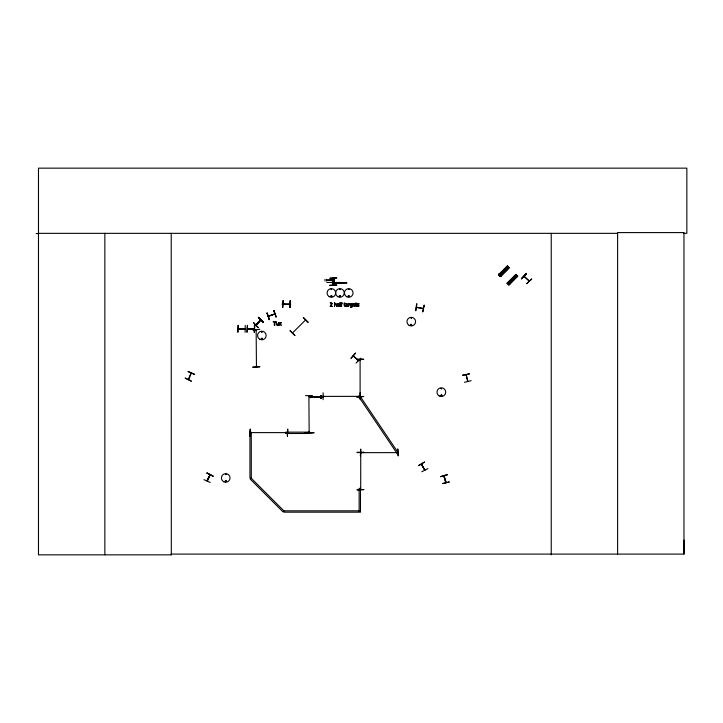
<?xml version="1.0" encoding="UTF-8"?>
<svg xmlns="http://www.w3.org/2000/svg" width="723" height="723" viewBox="0 0 723 723"><rect width="100%" height="100%" fill="white"/><g stroke="black" fill="none" stroke-linecap="round" stroke-linejoin="round"><path stroke-width="1.08" d="M683.47 233.339L686.85 233.339L686.85 168.152L38.482 168.152L38.482 554.848L171.315 554.848L171.224 554.089L683.967 554.089L684.066 540.108M310.483 397.216L310.492 396.611L321.979 396.692L321.97 397.298L309.625 397.514M353.439 355.888L358.31 360.714M523.967 276.43L529.1 280.886M256.421 329.796L256.421 330.565L256.177 329.796M308.884 432.634L309.119 431.866L309.128 432.634M360.325 359.512L360.09 360.289L360.09 359.521M360.361 396.493L360.361 395.888M360.669 452.598L360.669 453.366L360.425 452.607M360.741 452.743L360.705 489.579M226.064 474.36C224.871 475.535 225.947 472.932 225.956 474.604M225.251 481.175C226.489 479.765 225.938 482.584 225.323 481.283M226.389 481.175C224.645 483.199 225.35 479.186 226.317 481.021M261.184 338.735C262.919 336.719 262.214 340.732 261.247 338.897M261.455 338.635C262.485 340.406 262.006 336.981 261.491 338.942M331.839 296.294C330.818 294.713 331.089 297.361 331.676 296.466M331.993 296.331C329.986 293.954 331.884 298.753 331.694 295.635M339.53 296.069C340.723 297.795 339.855 294.36 339.638 296.466M348.161 296.014C350.004 298.463 348.594 293.547 348.287 296.647M349.155 296.276C347.808 294.623 349.082 297.966 348.965 295.815M411.622 318.039L410.908 317.948L411.577 318.21M410.827 324.735L411.613 325.187L411.071 324.5M411.92 325.034C409.76 322.377 411.071 326.841 411.586 325.395M268.305 316.177L274.885 313.99L268.369 316.412M415.58 310.673L416.665 303.85M415.861 310.718L416.918 303.895M422.801 311.794L424.22 305.025L422.783 311.794M446.109 482.467L444.184 475.879M256.141 329.941L256.457 366.769M309.155 432.49L308.884 395.716L308.838 396.367M360.054 359.665L360.063 360.19M360.361 360.19L360.361 359.656M360.352 396.421L359.376 396.412L360.117 396.132M467.917 381.392L466.163 374.803L467.636 381.41M207.537 480.533C205.305 481.898 210.926 474.143 209.598 475.246M210.14 474.857L207.203 481.093M358.509 360.479L353.312 355.987M274.758 313.981L268.369 316.15M305.395 320.153L292.589 332.86M421.536 464.22L424.717 470.122M422.096 464.555L421.753 463.967M424.699 469.498L424.925 470.004L421.392 464.193M331.062 289.164L331.658 289.625L331.143 289.11M339.602 289.164L340.117 289.679L339.837 289.028M339.349 295.834C339.738 298.644 341.455 294.261 339.331 296.014M441.744 395.617C441.382 393.764 440.452 396.484 441.636 395.671M188.17 371.423L194.496 374.207M188.351 379.376L190.98 373.222M191.306 373.176L188.622 379.494M207.022 472.95L213.14 476.195L207.013 472.978M207.266 481.12L210.185 474.812M210.239 482.467L203.922 479.656M287.356 432.887L286.624 432.896M323.127 396.132L323.823 396.123M360.777 452.39L361.473 452.381M283.109 303.931L283.805 303.931M260.108 320.425L260.642 319.873L255.834 324.844M260.741 320.172L256.059 325.115L260.813 320.036L260.153 320.379M416.502 307.203L423.298 308.495L416.43 307.51M441.608 388.829L441.012 388.378L441.636 388.739M441.816 395.852C442.015 393.195 439.674 396.529 441.654 395.915M250.375 432.616L251.143 432.607M250.447 432.616L287.374 432.616M251.053 432.878L250.375 432.851M287.284 432.878L286.679 432.616M323.796 396.394L323.145 396.403M397.026 452.67L397.767 452.625L360.922 452.661M254.189 329.028L247.393 328.956L248.116 328.658M290.022 304.175C268.983 303.768 297.045 304.573 289.39 303.895M263.208 322.359L258.509 317.28L263.244 322.322M260.759 320.09L256.132 324.934M351.026 358.201L355.599 353.005L351.062 358.237M356.059 363.082L360.904 358.147M290.086 330.745L294.993 335.617L290.185 330.646M303.299 317.524L308.206 322.395L303.335 317.496M521.455 278.545L526.272 273.592M521.645 278.716L526.461 273.764M526.733 283.669L531.757 278.915L526.66 283.606M498.689 274.848L507.501 266.001M498.762 274.921L507.618 266.127M498.906 275.056L507.691 266.191M499.006 275.165L507.817 266.317M499.114 275.264L507.908 266.407M499.25 275.391L499.747 275.888M499.864 276.005L508.703 267.185L500.189 276.331M500.307 276.448L509.119 267.609L500.397 276.538L498.545 274.704L507.383 265.883L509.263 267.754L500.433 276.566M507.13 283.163L515.924 274.306L517.804 276.177M507.23 283.271L516.041 274.424M507.302 283.344L516.168 274.559M507.41 283.452L516.267 274.659M507.546 283.588L516.358 274.74M507.618 283.66L516.484 274.876M507.79 283.814L508.287 284.311M508.405 284.428L517.243 275.608M508.513 284.537L517.379 275.743M508.621 284.645L517.487 275.861M508.721 284.745L517.56 275.924M508.847 284.871L517.695 276.059L508.974 284.998L507.085 283.127M331.179 295.815L330.989 296.276M424.491 462.087L418.563 465.648L424.482 462.06M421.807 471.748L427.953 468.585M261.952 332.291L261.853 331.541L261.853 332.264M273.646 310.556L276.123 317.008L273.918 310.447M276.032 317.036L273.89 310.465M440.605 476.502L447.248 474.595M440.687 476.782L447.32 474.839M445.784 482.603L443.832 475.933L445.856 482.584L445.919 481.843M442.684 483.597L449.39 481.934L442.657 483.506M469.363 373.845L462.584 375.264L469.372 373.899M471.134 380.678L464.428 382.322M238.346 328.685L238.897 328.721M244.97 329.028L238.183 328.956M524.256 276.276L529.164 281.003M252.842 329.769L259.747 329.39L252.842 329.815M363.66 359.394L356.755 359.539M356.755 359.186L363.66 359.141M256.177 366.724L256.466 366.064L256.177 366.787M323.1 392.797L323.1 399.702M360.099 392.797L360.19 399.702M305.549 395.662L312.453 395.526M359.421 396.132L359.973 396.096M312.463 432.616C289.173 432.878 328.007 432.345 308.513 433.023M397.749 449.055L398.174 455.96L397.849 449.055M364.003 452.49L357.09 452.625M357.09 452.273L364.003 452.227M397.695 452.39L397.099 452.661M360.416 455.969L360.741 449.055L360.443 455.969M357.09 489.67L364.003 489.579L357.099 489.977M36.15 233.61L38.482 233.601M38.482 233.339L617.605 233.339M326.534 279.982L332.291 279.982L326.534 280.37M332.291 280.081L333.999 280.081M332.291 280.271L333.999 280.271M332.887 281.328L333.655 281.328M332.887 281.618L333.655 281.618M332.887 281.807L333.655 281.807M333.032 282.024L333.655 282.097M326.805 282.449L340.334 282.449M333.059 282.982L333.737 282.603M333.059 282.675L344.392 282.91M332.815 282.919L346.959 282.919L332.815 283M329.815 285.214L336.728 285.214M329.815 285.522L336.728 285.169L329.815 285.549M238.201 325.386L237.858 332.291L238.111 325.386M254.713 325.386L254.324 332.291L254.677 325.386M247.492 328.721L254.234 328.694M238.183 329.037L245.133 329.037M247.393 329.037L254.342 329.037M245.115 332.291L245.214 325.386M323.217 396.394L360.117 396.367L360.09 359.593M360.479 510.827L283.85 510.827L282.901 511.776L250.33 479.204L251.279 478.255L251.279 432.191L249.941 432.191L249.941 478.255L251.279 478.255L283.85 510.827L283.85 512.173L360.479 512.173L360.479 488.377L359.132 488.377L359.132 511.414L360.479 511.414M320.605 395.716L321.31 395.725M320.551 395.815L321.355 395.824M320.578 396.294L321.328 396.303M320.614 396.62L321.283 396.629M320.669 397.668L321.428 397.677M320.641 398.147L321.446 398.156M320.687 398.246L321.392 398.246M253.701 328.992L254.306 328.685M244.97 328.685L238.256 329.037M244.437 328.983L245.115 328.721M322.838 397.514L322.078 397.216M188.052 371.685L194.388 374.442M444.058 476.547L444.22 475.996M206.905 473.213L213.14 476.186M309.119 395.644L309.128 396.34M256.159 330.465L256.177 329.869M258.482 317.307L263.452 322.106M258.31 317.487L263.271 322.295M353.258 355.933L358.256 360.768M515.147 275.318L516.773 276.954M506.606 266.895L508.233 268.531M506.01 267.492L507.636 269.128M514.55 275.924L516.177 277.551M513.646 276.819L515.282 278.445M505.106 268.396L506.742 270.022M504.311 269.182L505.937 270.818M512.851 277.605L514.487 279.241M511.956 278.509L513.583 280.135M503.416 270.077L505.043 271.712M508.115 282.35L509.742 283.976M499.575 273.927L501.202 275.553M499.051 273.909L501.229 276.078M507.528 282.395L509.697 284.573M498.987 273.972L501.156 276.15M421.428 464.094L424.69 470.23M267.022 313.095L269.498 319.548M250.257 429.281L250.303 436.186M683.967 554.089L683.967 232.589L617.605 232.589L617.605 554.089M551.233 233.339L551.233 554.848M332.869 285.169L332.842 278.256L332.788 285.169M332.535 278.256L332.535 285.169M332.508 278.256L332.508 285.169M326.534 279.313L326.534 281.039M324.998 279.313L324.998 281.039M290.113 300.596L290.068 307.51M254.424 325.386L254.379 332.291M171.215 233.339L171.315 554.848M104.853 233.339L104.853 554.848M352.481 306.046L352.002 307.212L350.438 307.275C354.876 306.037 347.456 306.561 351.116 303.57A1.229 1.229 0 0 1 352.02 303.732L352.481 303.615L352.481 306.046M341.139 303.299L341.129 306.353L341.59 306.353L341.59 304.003L342.331 303.615C341.157 303.669 343.181 301.446 341.139 303.299M352.978 304.69L353.511 306.209L355.264 306.191L353.439 305.26L355.318 305.034L354.857 303.714L353.71 303.642L352.978 304.69M357.325 304.211C358.879 305.802 358.725 305.657 357.298 306.191L358.463 306.407A1.048 1.048 0 0 0 359.006 306.172C359.123 304.428 356.909 304.22 359.177 303.75L357.325 304.211M337.135 305.296L337.108 305.558A0.94 0.94 0 0 0 337.243 306.064L339.286 306.353L339.114 303.886L337.325 303.678L338.825 304.555L337.135 305.296M345.766 305.296L345.73 305.558A0.94 0.94 0 0 0 345.874 306.064L347.908 306.353L347.745 303.886L345.956 303.678L347.456 304.555L345.766 305.296M350.709 304.528C351.071 308.396 352.987 302.341 350.709 304.528M332.219 303.633L330.583 305.937L332.372 306.353L330.122 306.353L331.721 303.66L330.194 302.847L331.586 302.702L332.219 303.633M348.396 289.254L349.119 289.453L348.396 289.254M504.184 270.312C504.808 272.273 505.702 268.938 504.184 270.312M512.724 278.744C513.348 280.696 514.243 277.361 512.724 278.744M337.614 305.35L338.31 305.983L338.825 304.925L337.614 305.35M346.236 305.35L346.932 305.983L347.456 304.925L346.236 305.35M353.493 304.374C355.228 306.055 354.912 302.81 353.493 304.374M185.26 378.111L191.441 381.22L185.242 378.156M280.786 322.621L280.108 323.642L278.879 322.621L279.828 323.994L278.87 325.359L280.081 324.32L281.31 325.359L280.361 323.967L281.31 322.621L280.786 322.621M253.439 322.521L258.165 327.582L253.439 322.521M526.254 273.565L521.708 278.789L526.254 273.565M349.191 304.275L348.558 306.353L348.558 303.615L350.013 303.633L349.191 304.275M335.165 303.759L334.496 302.539L334.496 306.353L334.957 304.311L335.671 303.985L336.647 306.353L336.52 303.958L335.165 303.759M278.057 325.052L276.502 325.043L276.367 322.621L277.343 324.998L278.057 324.663L278.518 322.621L278.518 325.359L278.057 325.052M359.647 395.589L358.527 396.34L397.171 453.619L398.283 452.869L359.647 395.589M267.103 313.068L269.227 319.656L267.103 313.068M345.558 305.919L344.799 305.838L344.735 304.003L345.585 303.615L344.275 302.829C343.75 303.497 344.094 307.591 345.585 305.919M357.099 305.919L356.34 305.838L356.276 304.003L357.126 303.615L355.815 302.829C355.291 303.497 355.635 307.591 357.126 305.919M259.756 366.769L252.842 367.194L259.756 366.769M363.66 396.493L356.755 396.918L363.66 396.493M250.357 429.281L250.05 436.186L250.312 429.281M287.736 429.272L287.393 436.186L287.736 429.272M336.728 277.903L329.815 278.256L336.728 277.876M283.109 300.596L282.72 307.51L283.109 300.596M290.402 300.596L290.022 307.51L290.402 300.596M340.397 302.539L339.937 302.539L339.937 306.353L340.397 306.353L340.397 302.539M276.05 321.708L273.113 321.708L274.342 322.142L274.342 325.359L274.83 325.359L274.83 322.142L276.05 321.708M247.42 325.386L247.031 332.291L247.402 325.386M322.991 397.216L309.48 397.514L322.991 397.216M308.739 432.146L285.702 432.146L285.702 433.484L308.739 433.484L308.739 432.146M334.044 285.169L334.044 278.256L334.008 285.169M333.755 285.169L333.755 278.256L333.701 285.169M439.159 395.933A4.374 4.374 0 0 0 445.711 392.146A4.374 4.374 0 0 0 439.159 388.368A4.374 4.374 0 0 0 439.159 395.933M259.693 339.241A4.311 4.311 0 0 0 266.163 335.508A4.311 4.311 0 0 0 259.693 331.776A4.311 4.311 0 0 0 259.693 339.241M346.597 296.683A4.32 4.32 0 0 0 353.077 292.942A4.32 4.32 0 0 0 346.597 289.2A4.32 4.32 0 0 0 346.597 296.683M337.777 296.674A4.311 4.311 0 0 0 344.238 292.942A4.311 4.311 0 0 0 337.777 289.209A4.311 4.311 0 0 0 337.777 296.674M329.236 296.674A4.311 4.311 0 0 0 335.698 292.942A4.311 4.311 0 0 0 329.236 289.209A4.311 4.311 0 0 0 329.236 296.674M223.561 481.681A4.311 4.311 0 0 0 230.031 477.948A4.311 4.311 0 0 0 223.561 474.216A4.311 4.311 0 0 0 223.561 481.681M409.119 325.368A4.32 4.32 0 0 0 415.598 321.627A4.32 4.32 0 0 0 409.119 317.885A4.32 4.32 0 0 0 409.119 325.368"/></g></svg>
